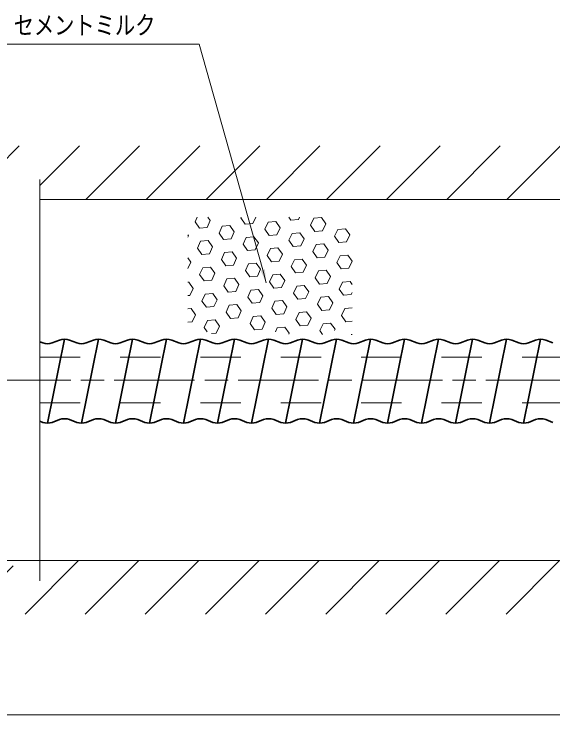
# Model space of a CAD drawing. Units: millimetres at full size, sheet at 1:2.5; details may follow other scales. Extents: x 2090 to 3770, y 1278 to 2481.
# Drawn here: x 3170.9 to 3372.2, y 1974.1 to 2236.1 of the extents above; entities that cross this region are included whole.
import ezdxf
from ezdxf.enums import TextEntityAlignment as Align

# ---------------------------------------------------------------- set-up
doc = ezdxf.new("R2010")
doc.units = ezdxf.units.MM
doc.header["$LTSCALE"] = 2.5
doc.linetypes.add('CHAIN', pattern=[18.5, 12, -1.5, 3.5, -1.5])
doc.linetypes.add('DASHED_SPACED', pattern=[12, 6, -6])
for name, color, linetype, lineweight in [('1外形線', 7, 'Continuous', 35), ('2細い実線', 3, 'Continuous', 20), ('3隠れ線', 2, 'DASHED_SPACED', 13), ('4中心線', 1, 'CHAIN', 15), ('6寸法線', 4, 'Continuous', 13)]:
    doc.layers.add(name, color=color, linetype=linetype, lineweight=lineweight)
doc.styles.add('ＭＳ Ｐゴシック', font='')
doc.styles.get('ＭＳ Ｐゴシック').set_extended_font_data('MS PGothic')

# ---------------------------------------------------------------- blocks, each defined once
blk = doc.blocks.new('filled_arrow')
at = {"color": 0, "linetype": 'Continuous', "lineweight": -2}
blk.add_solid([(7.5, 1.25), (0, 0), (7.5, -1.25)], dxfattribs=at)

msp = doc.modelspace()

# ---------------------------------------------------------------- hatches: boundary and pattern name
at = {"layer": '2細い実線', "lineweight": 13}
h = msp.add_hatch(dxfattribs=at)
h.set_pattern_fill('USER', color=256, style=0, pattern_type=2)
h.set_pattern_definition([(45, (2624.049, 2221.686), (-11.22532, 11.22532), [])])
h.paths.add_polyline_path([(2496.242, 2166.81), (2496.242, 2186.81), (3630.331, 2186.81), (3630.331, 2166.81), (3180.591, 2166.81), (3180.591, 2174.31), (3170.591, 2174.31), (3170.591, 2166.81)])
h = msp.add_hatch(dxfattribs=at)
h.set_pattern_fill('USER', color=256, style=0, pattern_type=2)
h.set_pattern_definition([(45, (2624.049, 2201.686), (-11.22532, 11.22532), [])])
h.paths.add_polyline_path([(2496.413, 2011.81), (2496.348, 2031.81), (3170.591, 2031.81), (3170.591, 2024.31), (3180.591, 2024.31), (3180.591, 2031.81), (3630.331, 2031.81), (3630.331, 2011.81)])

# ---------------------------------------------------------------- linework, layer by layer
at = {"layer": '1外形線'}
for p, q in [((3189.759, 2114.524), (3183.398, 2083.184)), ((3202.448, 2114.524), (3196.098, 2083.184)), ((3215.148, 2114.524), (3208.798, 2083.184)), ((3227.859, 2114.524), (3221.498, 2083.184)), ((3240.548, 2114.524), (3234.198, 2083.184)), ((3253.259, 2114.524), (3246.898, 2083.184)), ((3265.948, 2114.524), (3259.598, 2083.184)), ((3278.659, 2114.524), (3272.298, 2083.184)), ((3291.348, 2114.524), (3284.998, 2083.184)), ((3304.059, 2114.524), (3297.698, 2083.184)), ((3316.748, 2114.524), (3310.398, 2083.184)), ((3329.459, 2114.524), (3323.098, 2083.184)), ((3342.148, 2114.524), (3335.798, 2083.184)), ((3354.859, 2114.524), (3348.498, 2083.184)), ((3367.548, 2114.524), (3361.198, 2083.184)), ((3180.591, 2113.583), (3181.652, 2113.166)), ((3185.189, 2113.166), (3187.853, 2114.205)), ((3191.69, 2114.212), (3194.352, 2113.166)), ((3197.889, 2113.166), (3200.553, 2114.205)), ((3204.39, 2114.212), (3207.052, 2113.166)), ((3210.589, 2113.166), (3213.253, 2114.205)), ((3217.09, 2114.212), (3219.752, 2113.166)), ((3223.289, 2113.166), (3225.953, 2114.205)), ((3229.79, 2114.212), (3232.452, 2113.166)), ((3235.989, 2113.166), (3238.653, 2114.205)), ((3242.49, 2114.212), (3245.152, 2113.166)), ((3248.689, 2113.166), (3251.353, 2114.205)), ((3255.19, 2114.212), (3257.852, 2113.166)), ((3261.389, 2113.166), (3264.053, 2114.205)), ((3267.89, 2114.212), (3270.552, 2113.166)), ((3274.089, 2113.166), (3276.753, 2114.205)), ((3280.59, 2114.212), (3283.252, 2113.166)), ((3286.789, 2113.166), (3289.453, 2114.205)), ((3293.29, 2114.212), (3295.952, 2113.166)), ((3299.489, 2113.166), (3302.153, 2114.205)), ((3305.99, 2114.212), (3308.652, 2113.166)), ((3312.189, 2113.166), (3314.853, 2114.205)), ((3318.69, 2114.212), (3321.352, 2113.166)), ((3324.889, 2113.166), (3327.553, 2114.205)), ((3331.39, 2114.212), (3334.052, 2113.166)), ((3337.589, 2113.166), (3340.253, 2114.205)), ((3344.09, 2114.212), (3346.752, 2113.166)), ((3350.289, 2113.166), (3352.953, 2114.205)), ((3356.79, 2114.212), (3359.452, 2113.166)), ((3362.989, 2113.166), (3365.653, 2114.205)), ((3369.49, 2114.212), (3372.152, 2113.166)), ((3180.591, 2083.893), (3181.652, 2083.476)), ((3185.189, 2083.476), (3187.853, 2084.515)), ((3191.69, 2084.522), (3194.352, 2083.476)), ((3197.889, 2083.476), (3200.553, 2084.515)), ((3204.39, 2084.522), (3207.052, 2083.476)), ((3210.589, 2083.476), (3213.253, 2084.515)), ((3217.09, 2084.522), (3219.752, 2083.476)), ((3223.289, 2083.476), (3225.953, 2084.515)), ((3229.79, 2084.522), (3232.452, 2083.476)), ((3235.989, 2083.476), (3238.653, 2084.515)), ((3242.49, 2084.522), (3245.152, 2083.476)), ((3248.689, 2083.476), (3251.353, 2084.515)), ((3255.19, 2084.522), (3257.852, 2083.476)), ((3261.389, 2083.476), (3264.053, 2084.515)), ((3267.89, 2084.522), (3270.552, 2083.476)), ((3274.089, 2083.476), (3276.753, 2084.515)), ((3280.59, 2084.522), (3283.252, 2083.476)), ((3286.789, 2083.476), (3289.453, 2084.515)), ((3293.29, 2084.522), (3295.952, 2083.476)), ((3299.489, 2083.476), (3302.153, 2084.515)), ((3305.99, 2084.522), (3308.652, 2083.476)), ((3312.189, 2083.476), (3314.853, 2084.515)), ((3318.69, 2084.522), (3321.352, 2083.476)), ((3324.889, 2083.476), (3327.553, 2084.515)), ((3331.39, 2084.522), (3334.052, 2083.476)), ((3337.589, 2083.476), (3340.253, 2084.515)), ((3344.09, 2084.522), (3346.752, 2083.476)), ((3350.289, 2083.476), (3352.953, 2084.515)), ((3356.79, 2084.522), (3359.452, 2083.476)), ((3362.989, 2083.476), (3365.653, 2084.515)), ((3369.49, 2084.522), (3372.152, 2083.476))]:
    msp.add_line(p, q, dxfattribs=at)
for centre, radius, start, end in [((3189.782, 2108.524), 6, 71.46161, 108.75705), ((3202.482, 2108.524), 6, 71.46161, 108.75705), ((3215.182, 2108.524), 6, 71.46161, 108.75705), ((3227.882, 2108.524), 6, 71.46161, 108.75705), ((3240.582, 2108.524), 6, 71.46161, 108.75705), ((3253.282, 2108.524), 6, 71.46161, 108.75705), ((3265.982, 2108.524), 6, 71.46161, 108.75705), ((3278.682, 2108.524), 6, 71.46161, 108.75705), ((3291.382, 2108.524), 6, 71.46161, 108.75705), ((3304.082, 2108.524), 6, 71.46161, 108.75705), ((3316.782, 2108.524), 6, 71.46161, 108.75705), ((3329.482, 2108.524), 6, 71.46161, 108.75705), ((3342.182, 2108.524), 6, 71.46161, 108.75705), ((3354.882, 2108.524), 6, 71.46161, 108.75705), ((3367.582, 2108.524), 6, 71.46161, 108.75705), ((3183.421, 2118.374), 5.5, 251.24295, 288.75705), ((3196.121, 2118.374), 5.5, 251.24295, 288.75705), ((3208.821, 2118.374), 5.5, 251.24295, 288.75705), ((3221.521, 2118.374), 5.5, 251.24295, 288.75705), ((3234.221, 2118.374), 5.5, 251.24295, 288.75705), ((3246.921, 2118.374), 5.5, 251.24295, 288.75705), ((3259.621, 2118.374), 5.5, 251.24295, 288.75705), ((3272.321, 2118.374), 5.5, 251.24295, 288.75705), ((3285.021, 2118.374), 5.5, 251.24295, 288.75705), ((3297.721, 2118.374), 5.5, 251.24295, 288.75705), ((3310.421, 2118.374), 5.5, 251.24295, 288.75705), ((3323.121, 2118.374), 5.5, 251.24295, 288.75705), ((3335.821, 2118.374), 5.5, 251.24295, 288.75705), ((3348.521, 2118.374), 5.5, 251.24295, 288.75705), ((3361.221, 2118.374), 5.5, 251.24295, 288.75705), ((3183.421, 2088.684), 5.5, 251.24295, 288.75705), ((3189.782, 2078.834), 6, 71.46161, 108.75705), ((3196.121, 2088.684), 5.5, 251.24295, 288.75705), ((3202.482, 2078.834), 6, 71.46161, 108.75705), ((3208.821, 2088.684), 5.5, 251.24295, 288.75705), ((3215.182, 2078.834), 6, 71.46161, 108.75705), ((3221.521, 2088.684), 5.5, 251.24295, 288.75705), ((3227.882, 2078.834), 6, 71.46161, 108.75705), ((3234.221, 2088.684), 5.5, 251.24295, 288.75705), ((3240.582, 2078.834), 6, 71.46161, 108.75705), ((3246.921, 2088.684), 5.5, 251.24295, 288.75705), ((3253.282, 2078.834), 6, 71.46161, 108.75705), ((3259.621, 2088.684), 5.5, 251.24295, 288.75705), ((3265.982, 2078.834), 6, 71.46161, 108.75705), ((3272.321, 2088.684), 5.5, 251.24295, 288.75705), ((3278.682, 2078.834), 6, 71.46161, 108.75705), ((3285.021, 2088.684), 5.5, 251.24295, 288.75705), ((3291.382, 2078.834), 6, 71.46161, 108.75705), ((3297.721, 2088.684), 5.5, 251.24295, 288.75705), ((3304.082, 2078.834), 6, 71.46161, 108.75705), ((3310.421, 2088.684), 5.5, 251.24295, 288.75705), ((3316.782, 2078.834), 6, 71.46161, 108.75705), ((3323.121, 2088.684), 5.5, 251.24295, 288.75705), ((3329.482, 2078.834), 6, 71.46161, 108.75705), ((3335.821, 2088.684), 5.5, 251.24295, 288.75705), ((3342.182, 2078.834), 6, 71.46161, 108.75705), ((3348.521, 2088.684), 5.5, 251.24295, 288.75705), ((3354.882, 2078.834), 6, 71.46161, 108.75705), ((3361.221, 2088.684), 5.5, 251.24295, 288.75705), ((3367.582, 2078.834), 6, 71.46161, 108.75705)]:
    msp.add_arc(centre, radius, start, end, dxfattribs=at)
at = {"layer": '2細い実線'}
for p, q in [((3180.591, 2024.31), (3180.591, 2174.31)), ((3630.331, 2166.81), (3180.591, 2166.81)), ((3238.507, 2158.412), (3239.334, 2160.185)), ((3242.993, 2156.321), (3244.2, 2158.91)), ((3244.2, 2158.91), (3243.308, 2160.185)), ((3255.587, 2159.907), (3255.717, 2160.185)), ((3257.226, 2157.566), (3255.587, 2159.907)), ((3260.073, 2157.815), (3261.178, 2160.185)), ((3274.306, 2159.06), (3273.518, 2160.185)), ((3274.306, 2159.06), (3277.152, 2159.309)), ((3277.152, 2159.309), (3277.561, 2160.185)), ((3281.638, 2157.217), (3282.846, 2159.807)), ((3282.846, 2159.807), (3285.692, 2160.056)), ((3287.331, 2157.716), (3285.692, 2160.056)), ((3240.146, 2156.072), (3238.507, 2158.412)), ((3240.146, 2156.072), (3242.993, 2156.321)), ((3247.478, 2154.229), (3248.686, 2156.819)), ((3248.686, 2156.819), (3251.533, 2157.068)), ((3253.172, 2154.727), (3251.533, 2157.068)), ((3257.226, 2157.566), (3260.073, 2157.815)), ((3264.558, 2155.723), (3265.766, 2158.313)), ((3265.766, 2158.313), (3268.612, 2158.562)), ((3270.251, 2156.221), (3268.612, 2158.562)), ((3269.044, 2153.631), (3270.251, 2156.221)), ((3283.277, 2154.877), (3281.638, 2157.217)), ((3286.124, 2155.126), (3287.331, 2157.716)), ((3236.092, 2153.233), (3235.839, 2153.595)), ((3249.117, 2151.888), (3247.478, 2154.229)), ((3251.964, 2152.137), (3253.172, 2154.727)), ((3266.197, 2153.382), (3264.558, 2155.723)), ((3266.197, 2153.382), (3269.044, 2153.631)), ((3273.529, 2151.54), (3274.737, 2154.13)), ((3274.737, 2154.13), (3277.584, 2154.379)), ((3279.223, 2152.038), (3277.584, 2154.379)), ((3283.277, 2154.877), (3286.124, 2155.126)), ((3290.609, 2153.034), (3291.817, 2155.624)), ((3291.817, 2155.624), (3294.663, 2155.873)), ((3296.302, 2153.532), (3294.663, 2155.873)), ((3235.839, 2152.689), (3236.092, 2153.233)), ((3239.37, 2148.551), (3240.578, 2151.141)), ((3240.578, 2151.141), (3243.424, 2151.39)), ((3245.063, 2149.049), (3243.424, 2151.39)), ((3249.117, 2151.888), (3251.964, 2152.137)), ((3256.45, 2150.046), (3257.657, 2152.635)), ((3257.657, 2152.635), (3260.504, 2152.884)), ((3262.143, 2150.544), (3260.504, 2152.884)), ((3275.168, 2149.199), (3273.529, 2151.54)), ((3278.015, 2149.448), (3279.223, 2152.038)), ((3292.248, 2150.693), (3290.609, 2153.034)), ((3295.095, 2150.942), (3296.302, 2153.532)), ((3241.009, 2146.211), (3239.37, 2148.551)), ((3243.856, 2146.46), (3245.063, 2149.049)), ((3258.089, 2147.705), (3256.45, 2150.046)), ((3260.935, 2147.954), (3262.143, 2150.544)), ((3265.421, 2145.862), (3266.629, 2148.452)), ((3266.629, 2148.452), (3269.475, 2148.701)), ((3271.114, 2146.36), (3269.475, 2148.701)), ((3275.168, 2149.199), (3278.015, 2149.448)), ((3282.501, 2147.356), (3283.708, 2149.946)), ((3283.708, 2149.946), (3286.555, 2150.195)), ((3288.194, 2147.855), (3286.555, 2150.195)), ((3292.248, 2150.693), (3295.095, 2150.942)), ((3241.009, 2146.211), (3243.856, 2146.46)), ((3248.341, 2144.368), (3249.549, 2146.958)), ((3249.549, 2146.958), (3252.395, 2147.207)), ((3254.034, 2144.866), (3252.395, 2147.207)), ((3258.089, 2147.705), (3260.935, 2147.954)), ((3267.06, 2143.521), (3265.421, 2145.862)), ((3269.907, 2143.77), (3271.114, 2146.36)), ((3284.14, 2145.016), (3282.501, 2147.356)), ((3286.986, 2145.265), (3288.194, 2147.855)), ((3291.472, 2143.173), (3292.68, 2145.763)), ((3292.68, 2145.763), (3295.526, 2146.012)), ((3297.165, 2143.671), (3295.526, 2146.012)), ((3236.955, 2143.372), (3235.839, 2144.966)), ((3235.839, 2140.978), (3236.955, 2143.372)), ((3249.98, 2142.027), (3248.341, 2144.368)), ((3252.827, 2142.276), (3254.034, 2144.866)), ((3267.06, 2143.521), (3269.907, 2143.77)), ((3274.392, 2141.679), (3275.6, 2144.269)), ((3275.6, 2144.269), (3278.446, 2144.518)), ((3280.085, 2142.177), (3278.446, 2144.518)), ((3284.14, 2145.016), (3286.986, 2145.265)), ((3293.111, 2140.832), (3291.472, 2143.173)), ((3295.958, 2141.081), (3297.165, 2143.671)), ((3240.233, 2138.69), (3241.44, 2141.28)), ((3241.44, 2141.28), (3244.287, 2141.529)), ((3245.926, 2139.188), (3244.287, 2141.529)), ((3249.98, 2142.027), (3252.827, 2142.276)), ((3257.312, 2140.185), (3258.52, 2142.774)), ((3258.52, 2142.774), (3261.367, 2143.023)), ((3263.006, 2140.683), (3261.367, 2143.023)), ((3261.798, 2138.093), (3263.006, 2140.683)), ((3276.031, 2139.338), (3274.392, 2141.679)), ((3278.878, 2139.587), (3280.085, 2142.177)), ((3293.111, 2140.832), (3295.958, 2141.081)), ((3241.872, 2136.35), (3240.233, 2138.69)), ((3244.718, 2136.599), (3245.926, 2139.188)), ((3258.951, 2137.844), (3257.312, 2140.185)), ((3258.951, 2137.844), (3261.798, 2138.093)), ((3266.284, 2136.001), (3267.491, 2138.591)), ((3267.491, 2138.591), (3270.338, 2138.84)), ((3271.977, 2136.499), (3270.338, 2138.84)), ((3276.031, 2139.338), (3278.878, 2139.587)), ((3283.363, 2137.495), (3284.571, 2140.085)), ((3284.571, 2140.085), (3287.418, 2140.334)), ((3289.057, 2137.994), (3287.418, 2140.334)), ((3287.849, 2135.404), (3289.057, 2137.994)), ((3235.839, 2135.822), (3236.178, 2135.851)), ((3237.817, 2133.511), (3236.178, 2135.851)), ((3241.872, 2136.35), (3244.718, 2136.599)), ((3249.204, 2134.507), (3250.411, 2137.097)), ((3250.411, 2137.097), (3253.258, 2137.346)), ((3254.897, 2135.005), (3253.258, 2137.346)), ((3267.923, 2133.66), (3266.284, 2136.001)), ((3270.769, 2133.909), (3271.977, 2136.499)), ((3285.002, 2135.155), (3283.363, 2137.495)), ((3285.002, 2135.155), (3287.849, 2135.404)), ((3292.335, 2133.312), (3293.542, 2135.902)), ((3293.542, 2135.902), (3296.389, 2136.151)), ((3297.214, 2134.973), (3296.389, 2136.151)), ((3236.61, 2130.921), (3237.817, 2133.511)), ((3250.843, 2132.166), (3249.204, 2134.507)), ((3253.689, 2132.415), (3254.897, 2135.005)), ((3258.175, 2130.324), (3259.383, 2132.913)), ((3259.383, 2132.913), (3262.229, 2133.162)), ((3263.868, 2130.822), (3262.229, 2133.162)), ((3267.923, 2133.66), (3270.769, 2133.909)), ((3275.255, 2131.818), (3276.462, 2134.408)), ((3276.462, 2134.408), (3279.309, 2134.657)), ((3280.948, 2132.316), (3279.309, 2134.657)), ((3293.974, 2130.971), (3292.335, 2133.312)), ((3235.839, 2130.853), (3236.61, 2130.921)), ((3241.095, 2128.829), (3242.303, 2131.419)), ((3242.303, 2131.419), (3245.15, 2131.668)), ((3246.789, 2129.327), (3245.15, 2131.668)), ((3250.843, 2132.166), (3253.689, 2132.415)), ((3259.814, 2127.983), (3258.175, 2130.324)), ((3262.661, 2128.232), (3263.868, 2130.822)), ((3276.894, 2129.477), (3275.255, 2131.818)), ((3279.74, 2129.726), (3280.948, 2132.316)), ((3284.226, 2127.634), (3285.434, 2130.224)), ((3285.434, 2130.224), (3288.28, 2130.473)), ((3289.919, 2128.133), (3288.28, 2130.473)), ((3293.974, 2130.971), (3296.82, 2131.22)), ((3296.82, 2131.22), (3297.214, 2132.065)), ((3242.734, 2126.489), (3241.095, 2128.829)), ((3245.581, 2126.738), (3246.789, 2129.327)), ((3251.274, 2127.236), (3254.121, 2127.485)), ((3255.76, 2125.144), (3254.121, 2127.485)), ((3259.814, 2127.983), (3262.661, 2128.232)), ((3267.146, 2126.14), (3268.354, 2128.73)), ((3268.354, 2128.73), (3271.201, 2128.979)), ((3272.84, 2126.638), (3271.201, 2128.979)), ((3276.894, 2129.477), (3279.74, 2129.726)), ((3285.865, 2125.294), (3284.226, 2127.634)), ((3288.712, 2125.543), (3289.919, 2128.133)), ((3235.839, 2125.885), (3237.041, 2125.99)), ((3238.68, 2123.65), (3237.041, 2125.99)), ((3242.734, 2126.489), (3245.581, 2126.738)), ((3250.067, 2124.646), (3251.274, 2127.236)), ((3254.552, 2122.554), (3255.76, 2125.144)), ((3268.785, 2123.799), (3267.146, 2126.14)), ((3271.632, 2124.048), (3272.84, 2126.638)), ((3277.325, 2124.547), (3280.172, 2124.796)), ((3281.811, 2122.455), (3280.172, 2124.796)), ((3285.865, 2125.294), (3288.712, 2125.543)), ((3293.197, 2123.451), (3294.405, 2126.041)), ((3294.405, 2126.041), (3297.214, 2126.287)), ((3237.472, 2121.06), (3238.68, 2123.65)), ((3251.706, 2122.305), (3250.067, 2124.646)), ((3251.706, 2122.305), (3254.552, 2122.554)), ((3259.038, 2120.463), (3260.245, 2123.052)), ((3260.245, 2123.052), (3263.092, 2123.301)), ((3264.731, 2120.961), (3263.092, 2123.301)), ((3268.785, 2123.799), (3271.632, 2124.048)), ((3276.118, 2121.957), (3277.325, 2124.547)), ((3280.603, 2119.865), (3281.811, 2122.455)), ((3294.836, 2121.11), (3293.197, 2123.451)), ((3235.839, 2120.917), (3237.472, 2121.06)), ((3241.958, 2118.968), (3243.166, 2121.558)), ((3243.166, 2121.558), (3246.012, 2121.807)), ((3247.651, 2119.466), (3246.012, 2121.807)), ((3260.677, 2118.122), (3259.038, 2120.463)), ((3263.523, 2118.371), (3264.731, 2120.961)), ((3277.757, 2119.616), (3276.118, 2121.957)), ((3277.757, 2119.616), (3280.603, 2119.865)), ((3285.089, 2117.773), (3286.296, 2120.363)), ((3286.296, 2120.363), (3289.143, 2120.612)), ((3290.782, 2118.272), (3289.143, 2120.612)), ((3294.836, 2121.11), (3297.214, 2121.318)), ((3243.09, 2117.351), (3241.958, 2118.968)), ((3246.444, 2116.877), (3247.651, 2119.466)), ((3260.677, 2118.122), (3263.523, 2118.371)), ((3268.506, 2117.345), (3269.217, 2118.869)), ((3269.217, 2118.869), (3272.063, 2119.118)), ((3273.702, 2116.777), (3272.063, 2119.118)), ((3286.084, 2116.352), (3285.089, 2117.773)), ((3290.583, 2117.845), (3290.782, 2118.272)), ((3244.689, 2116.723), (3246.444, 2116.877)), ((3273.517, 2116.381), (3273.702, 2116.777)), ((3296.849, 2116.318), (3297.214, 2116.35)), ((3180.591, 2031.81), (2436.611, 2031.81)), ((3630.331, 2031.81), (3180.591, 2031.81))]:
    msp.add_line(p, q, dxfattribs=at)
at = {"layer": '3隠れ線'}
for p, q in [((3180.591, 2107.81), (3508.124, 2107.81)), ((3180.591, 2090.81), (3508.124, 2090.81))]:
    msp.add_line(p, q, dxfattribs=at)
at = {"layer": '4中心線'}
msp.add_line((2329.611, 2099.31), (3645.603, 2099.31), dxfattribs=at)
at = {"layer": '6寸法線'}
msp.add_line((2329.611, 1974.109), (3598.124, 1974.109), dxfattribs=at)
msp.add_lwpolyline([(3265.111, 2135.661), (3263.758, 2140.475), (3240.042, 2224.863), (3154.405, 2224.863)], dxfattribs=at)

# ---------------------------------------------------------------- block references
at = {"layer": '6寸法線', "xscale": 0.667, "yscale": 0.667, "rotation": 105.7}
msp.add_blockref('filled_arrow', (3265.111, 2135.661), dxfattribs=at)

# ---------------------------------------------------------------- texts
at = {"layer": '6寸法線', "style": 'ＭＳ Ｐゴシック', "width": 0.8}
msp.add_text('セメントミルク', height=6.928, dxfattribs=at).set_placement((3223.713, 2231.94), align=Align.MIDDLE_RIGHT)

doc.saveas('drawing.dxf')
